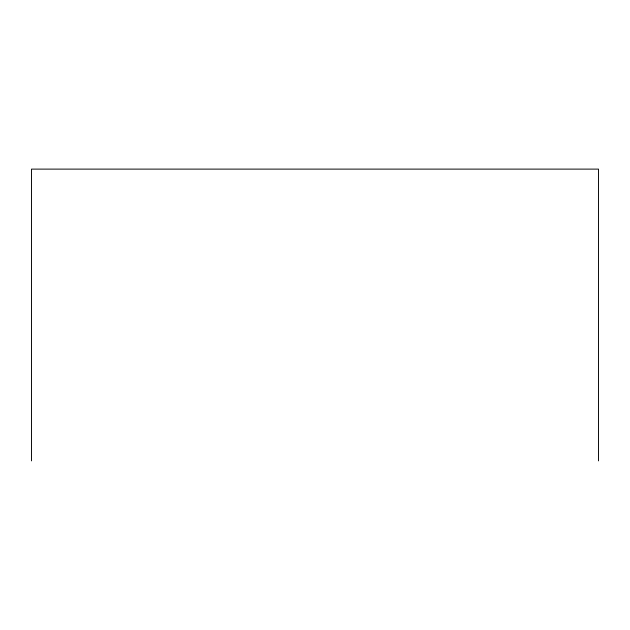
<?xml version="1.0" encoding="UTF-8"?>
<svg xmlns="http://www.w3.org/2000/svg" width="630" height="630" viewBox="0 0 630 630"><rect width="100%" height="100%" fill="white"/><g stroke="black" fill="none" stroke-linecap="round" stroke-linejoin="round"><path stroke-width="0.94" d="M598.5 460.884L598.5 169.116L31.5 169.116L31.5 460.884"/></g></svg>
